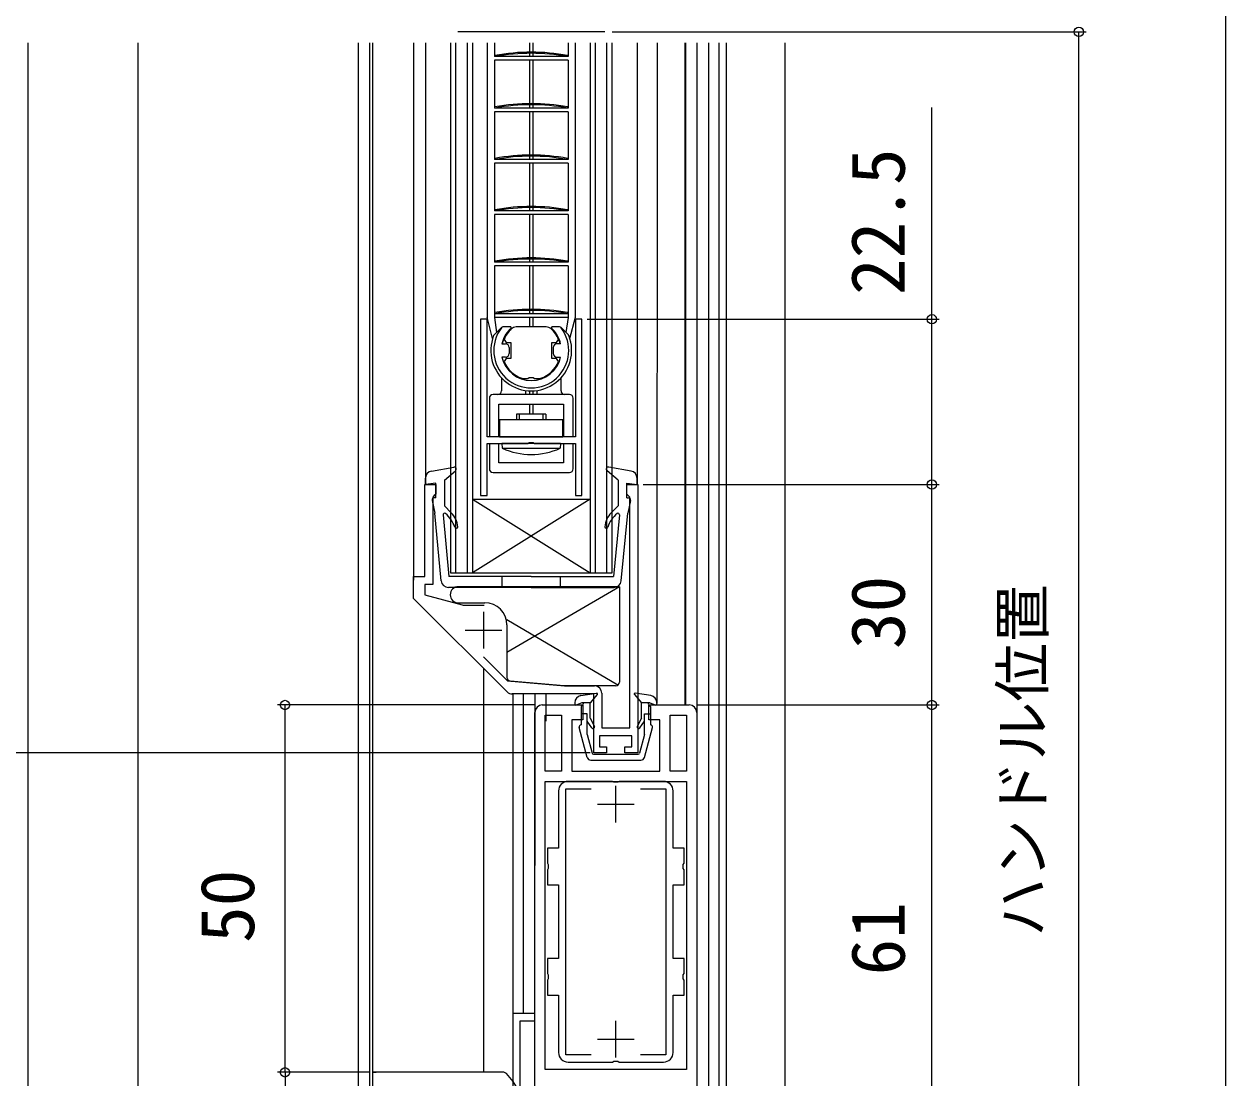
# Model space of a CAD drawing. Units: millimetres, scale not verified. Extents: x -525 to 525, y -783 to 779.
# Drawn here: x -388.5 to -225, y -551.8 to -408.3 of the extents above; entities that cross this region are included whole.
import ezdxf
from ezdxf.enums import TextEntityAlignment as Align

# ---------------------------------------------------------------- set-up
doc = ezdxf.new("R2010")
doc.units = ezdxf.units.MM
doc.header["$LTSCALE"] = 4
for name, color, linetype in [('0-2_YKK_11', 7, 'Continuous'), ('0-4_YKK_12', 2, 'Continuous'), ('0-5_YKK_13', 4, 'Continuous'), ('0-9_YSS_K', 3, 'Continuous')]:
    doc.layers.add(name, color=color, linetype=linetype)
doc.layers.add('0-7_YKK_D', color=6, linetype='Continuous', lineweight=18)
doc.styles.add('ＭＳ ゴシック', font='')
doc.styles.get('ＭＳ ゴシック').set_extended_font_data('MS Gothic')

msp = doc.modelspace()

# ---------------------------------------------------------------- linework, layer by layer
at = {"layer": '0-2_YKK_11'}
for p, q in [((-317.463, -449.58), (-321.542, -449.58)), ((-328.644, -487.438), (-325.896, -487.438)), ((-326.001, -488.338), (-326.001, -493.338)), ((-328.501, -490.838), (-323.501, -490.838)), ((-319, -560.036), (-319, -502.036)), ((-297, -502.036), (-297, -560.036)), ((-308, -517.036), (-308, -512.036)), ((-310.5, -514.536), (-305.5, -514.536)), ((-308, -549.036), (-308, -544.036)), ((-310.5, -546.536), (-305.5, -546.536))]:
    msp.add_line(p, q, dxfattribs=at)
for points in [[(-326.403, -448.539), (-326.403, -472.539), (-325.503, -472.539), (-325.503, -465.439), (-319.961, -465.439), (-319.778, -465.319), (-319.228, -465.319), (-319.044, -465.439), (-313.503, -465.439), (-313.503, -472.539), (-312.603, -472.539), (-312.603, -448.539), (-313.503, -448.539), (-313.503, -464.539), (-325.503, -464.539), (-325.503, -448.539)], [(-315.4, -502.436), (-315.4, -510.036), (-317.6, -510.036), (-317.6, -502.436)], [(-298.4, -502.436), (-298.4, -510.036), (-300.6, -510.036), (-300.6, -502.436)], [(-298.4, -511.436), (-298.4, -550.636), (-317.6, -550.636), (-317.6, -511.436)]]:
    msp.add_lwpolyline(points, close=True, dxfattribs=at)
for points in [[(-323.205, -451.267), (-322.927, -451.68), (-322.303, -451.68), (-322.303, -453.88), (-322.927, -453.88), (-323.205, -454.294)], [(-315.8, -454.294), (-316.078, -453.88), (-316.703, -453.88), (-316.703, -451.68), (-316.078, -451.68), (-315.8, -451.267)], [(-320.8, -456.564), (-320.703, -456.58), (-319.961, -456.58), (-319.778, -456.46), (-319.228, -456.46), (-319.044, -456.58), (-318.303, -456.58), (-318.205, -456.564)], [(-322.794, -499.245), (-335.501, -486.538), (-335.501, -483.538), (-334.001, -483.538), (-334.001, -471.038), (-332.501, -471.038), (-332.501, -472.338), (-332.701, -472.538), (-332.901, -472.738), (-332.901, -484.638), (-334.001, -484.638), (-334.001, -486.038), (-328.903, -487.404)], [(-309.901, -499.438), (-309.901, -504.138), (-306.101, -504.138), (-306.101, -472.738), (-306.301, -472.538), (-306.501, -472.338), (-306.501, -471.038), (-305.001, -471.038), (-305.001, -507.538), (-306.751, -507.538), (-306.751, -506.738), (-305.801, -506.738), (-305.801, -505.238), (-310.201, -505.238), (-310.201, -506.738), (-309.251, -506.738), (-309.251, -507.538), (-311.001, -507.538), (-311.001, -499.538), (-322.087, -499.538)], [(-325.985, -494.499), (-322.721, -497.763), (-315.001, -498.438), (-310.901, -498.438)], [(-318, -501.036), (-312.5, -501.036), (-312.5, -503.036), (-314, -503.036), (-314, -510.036), (-302, -510.036), (-302, -503.036), (-303.5, -503.036), (-303.5, -501.036), (-298, -501.036)], [(-301.5, -511.436), (-307.542, -511.436), (-307.725, -511.556), (-308.275, -511.556), (-308.458, -511.436), (-314.5, -511.436)], [(-315.8, -512.736), (-315.8, -520.536), (-317.3, -520.536), (-317.3, -522.577), (-317.18, -522.761), (-317.18, -523.311), (-317.3, -523.494), (-317.3, -525.536), (-315.8, -525.536), (-315.8, -535.536), (-317.3, -535.536), (-317.3, -537.577), (-317.18, -537.761), (-317.18, -538.311), (-317.3, -538.494), (-317.3, -540.536), (-315.8, -540.536), (-315.8, -548.336)], [(-311.336, -548.636), (-314.8, -548.636), (-314.8, -512.436), (-311.336, -512.436)], [(-304.664, -512.436), (-301.2, -512.436), (-301.2, -548.636), (-304.664, -548.636)], [(-300.2, -535.536), (-300.2, -525.536), (-298.7, -525.536), (-298.7, -523.494), (-298.82, -523.311), (-298.82, -522.761), (-298.7, -522.577), (-298.7, -520.536), (-300.2, -520.536), (-300.2, -512.736)], [(-300.2, -548.336), (-300.2, -540.536), (-298.7, -540.536), (-298.7, -538.494), (-298.82, -538.311), (-298.82, -537.761), (-298.7, -537.577), (-298.7, -535.536), (-300.2, -535.536)], [(-321, -561.036), (-321, -544.036), (-319, -544.036), (-319, -543.036), (-322, -543.036), (-322, -562.036)], [(-314.5, -549.636), (-308.458, -549.636), (-308.275, -549.516), (-307.725, -549.516), (-307.542, -549.636), (-301.5, -549.636)], [(-322.848, -551.205), (-323.223, -551.036), (-341.1, -551.036), (-341.1, -572.036), (-337, -572.036), (-337, -577.636), (-338.1, -578.406), (-338.1, -579.498), (-336.924, -581.536)]]:
    msp.add_lwpolyline(points, dxfattribs=at)
for centre, radius, start, end in [((-321.542, -450.58), 1, 90.00004, 132.83345), ((-317.463, -450.58), 1, 47.16655, 89.99996), ((-319.503, -452.78), 4, 132.83342, 157.76671), ((-319.503, -452.78), 4, 22.23329, 47.16658), ((-319.503, -452.78), 4, 202.23327, 251.07534), ((-319.503, -452.78), 4, 288.92464, 337.76672), ((-328.644, -486.438), 1, 255.00005, 270.00003), ((-310.901, -499.438), 1, 0.00001, 89.99999), ((-322.087, -498.538), 1, 225.00003, 270.00002), ((-318, -502.036), 1, 90.00001, 179.99999), ((-298, -502.036), 1, 0.00001, 89.99999), ((-314.5, -512.736), 1.3, 90.00001, 179.99999), ((-301.5, -512.736), 1.3, 0.00001, 89.99999), ((-314.5, -548.336), 1.3, 180.00001, 269.99999), ((-301.5, -548.336), 1.3, 270.00001, 359.99999), ((-334.099, -561.126), 15, 20.2666, 41.4049)]:
    msp.add_arc(centre, radius, start, end, dxfattribs=at)
at = {"layer": '0-4_YKK_12'}
for p, q in [((-309.503, -409.415), (-329.503, -409.415)), ((-388, -410.915), (-388, -591.036)), ((-373, -410.915), (-373, -593.536)), ((-343, -570.536), (-343, -410.915)), ((-341.5, -410.915), (-341.5, -570.536)), ((-341.1, -410.915), (-341.1, -551.036)), ((-335.5, -410.915), (-335.501, -484.038)), ((-333.903, -410.915), (-333.903, -471.038)), ((-333.902, -410.915), (-333.902, -471.04)), ((-330.503, -410.915), (-330.503, -483.039)), ((-329.803, -410.915), (-329.803, -483.039)), ((-328.203, -410.915), (-328.203, -483.039)), ((-327.503, -410.915), (-327.503, -483.039)), ((-311.503, -410.915), (-311.503, -483.039)), ((-310.803, -410.915), (-310.803, -483.039)), ((-309.203, -483.039), (-309.203, -410.915)), ((-308.503, -483.039), (-308.503, -410.915)), ((-305.102, -410.915), (-305.102, -471.038)), ((-302.394, -410.915), (-302.398, -500.74)), ((-298.602, -410.915), (-298.602, -501.04)), ((-298.5, -410.915), (-298.5, -501.036)), ((-297, -410.915), (-297, -502.036)), ((-295.4, -410.915), (-295.4, -557.036)), ((-294, -410.915), (-294, -557.336)), ((-293, -410.915), (-293, -570.536)), ((-311.503, -473.039), (-327.503, -483.039)), ((-327.503, -473.039), (-311.503, -473.039)), ((-327.503, -473.039), (-311.503, -483.039)), ((-330.503, -483.039), (-308.503, -483.039)), ((-326, -496.039), (-326, -551.036)), ((-322, -499.538), (-322, -543.336)), ((-320.602, -499.538), (-320.602, -543.036)), ((-319.001, -499.538), (-319.001, -522.886)), ((-317.5, -499.538), (-317.5, -503.26)), ((-341.1, -551.036), (-340.6, -551.036))]:
    msp.add_line(p, q, dxfattribs=at)
at = {"layer": '0-5_YKK_13'}
for p, q in [((-325.503, -410.915), (-325.503, -448.839)), ((-324.503, -410.915), (-324.503, -412.78)), ((-319.728, -410.915), (-319.728, -412.181)), ((-319.278, -410.915), (-319.278, -412.181)), ((-314.503, -410.915), (-314.503, -412.78)), ((-313.503, -448.259), (-313.503, -410.915)), ((-314.503, -412.78), (-324.503, -412.78)), ((-324.503, -413.28), (-324.503, -419.78)), ((-314.503, -413.28), (-324.503, -413.28)), ((-324.411, -412.78), (-324.439, -412.633)), ((-319.728, -412.333), (-319.728, -412.78)), ((-319.728, -413.28), (-319.728, -419.181)), ((-319.278, -412.333), (-319.278, -412.78)), ((-319.278, -413.28), (-319.278, -419.181)), ((-314.594, -412.78), (-314.566, -412.633)), ((-314.503, -413.28), (-314.503, -419.78)), ((-314.503, -419.78), (-324.503, -419.78)), ((-324.411, -419.78), (-324.439, -419.633)), ((-319.728, -419.333), (-319.728, -419.78)), ((-319.278, -419.333), (-319.278, -419.78)), ((-314.594, -419.78), (-314.566, -419.633)), ((-324.503, -420.28), (-324.503, -426.78)), ((-314.503, -420.28), (-324.503, -420.28)), ((-319.728, -420.28), (-319.728, -426.181)), ((-319.278, -420.28), (-319.278, -426.181)), ((-314.503, -420.28), (-314.503, -426.78)), ((-324.411, -426.78), (-324.439, -426.633)), ((-319.728, -426.333), (-319.728, -426.78)), ((-319.278, -426.333), (-319.278, -426.78)), ((-314.594, -426.78), (-314.566, -426.633)), ((-314.503, -426.78), (-324.503, -426.78)), ((-324.503, -427.28), (-324.503, -433.78)), ((-314.503, -427.28), (-324.503, -427.28)), ((-319.728, -427.28), (-319.728, -433.181)), ((-319.278, -427.28), (-319.278, -433.181)), ((-314.503, -427.28), (-314.503, -433.78)), ((-314.503, -433.78), (-324.503, -433.78)), ((-324.503, -434.28), (-324.503, -440.78)), ((-314.503, -434.28), (-324.503, -434.28)), ((-324.411, -433.78), (-324.439, -433.633)), ((-319.728, -433.333), (-319.728, -433.78)), ((-319.728, -434.28), (-319.728, -440.181)), ((-319.278, -433.333), (-319.278, -433.78)), ((-319.278, -434.28), (-319.278, -440.181)), ((-314.594, -433.78), (-314.566, -433.633)), ((-314.503, -434.28), (-314.503, -440.78)), ((-314.503, -440.78), (-324.503, -440.78)), ((-324.503, -441.28), (-324.503, -448.28)), ((-314.503, -441.28), (-324.503, -441.28)), ((-324.411, -440.78), (-324.439, -440.633)), ((-319.728, -440.333), (-319.728, -440.78)), ((-319.728, -441.28), (-319.728, -447.181)), ((-319.278, -440.333), (-319.278, -440.78)), ((-319.278, -441.28), (-319.278, -447.181)), ((-314.594, -440.78), (-314.566, -440.633)), ((-314.503, -441.28), (-314.503, -448.28)), ((-314.503, -447.78), (-324.503, -447.78)), ((-324.411, -447.78), (-324.439, -447.633)), ((-319.728, -447.333), (-319.728, -447.78)), ((-319.278, -447.333), (-319.278, -447.78)), ((-314.594, -447.78), (-314.566, -447.633)), ((-324.76, -451.164), (-325.503, -448.259)), ((-324.503, -448.28), (-324.209, -450.315)), ((-314.503, -448.28), (-324.503, -448.28)), ((-323.327, -449.58), (-323.349, -449.58)), ((-322.303, -449.58), (-323.327, -449.58)), ((-322.303, -449.58), (-322.303, -449.785)), ((-319.728, -448.28), (-319.728, -449.58)), ((-319.278, -448.28), (-319.278, -449.58)), ((-315.678, -449.58), (-316.703, -449.58)), ((-316.703, -449.785), (-316.703, -449.58)), ((-315.656, -449.58), (-315.678, -449.58)), ((-314.503, -448.28), (-314.796, -450.315)), ((-314.245, -451.164), (-313.503, -448.259)), ((-323.562, -449.668), (-324.551, -450.657)), ((-322.401, -449.88), (-322.303, -449.785)), ((-316.703, -449.785), (-316.604, -449.88)), ((-314.454, -450.657), (-315.444, -449.668)), ((-323.503, -451.88), (-323.003, -451.88)), ((-322.503, -452.38), (-322.503, -453.18)), ((-316.503, -452.38), (-316.503, -453.18)), ((-315.503, -451.88), (-316.003, -451.88)), ((-323.003, -453.68), (-323.503, -453.68)), ((-316.003, -453.68), (-315.503, -453.68)), ((-323.553, -456.501), (-323.553, -458.28)), ((-320.703, -456.701), (-320.703, -456.58)), ((-318.303, -456.701), (-318.303, -456.58)), ((-315.453, -458.28), (-315.453, -456.501)), ((-325.203, -459.28), (-325.203, -464.539)), ((-314.303, -458.78), (-324.703, -458.78)), ((-320.253, -458.78), (-320.253, -458.28)), ((-319.728, -458.276), (-319.728, -458.78)), ((-319.278, -458.276), (-319.278, -458.78)), ((-318.753, -458.28), (-318.753, -458.78)), ((-313.803, -464.539), (-313.803, -459.28)), ((-319.728, -460.08), (-319.728, -461.439)), ((-319.278, -460.08), (-319.278, -461.439)), ((-321.124, -462.239), (-321.124, -461.439)), ((-317.882, -462.239), (-317.882, -461.439)), ((-317.503, -461.439), (-317.503, -462.239)), ((-325.203, -465.439), (-325.203, -468.88)), ((-323.903, -468.08), (-323.903, -465.439)), ((-315.503, -465.439), (-323.503, -465.439)), ((-323.503, -465.439), (-323.446, -466.081)), ((-315.503, -465.439), (-315.559, -466.081)), ((-313.803, -468.88), (-313.803, -465.439)), ((-323.446, -466.081), (-315.559, -466.081)), ((-333.08, -469.192), (-330.056, -468.645)), ((-331.302, -470.441), (-329.808, -469.169)), ((-307.702, -470.44), (-309.197, -469.169)), ((-305.924, -469.192), (-308.949, -468.645)), ((-333.902, -471.041), (-333.902, -470.176)), ((-331.302, -470.441), (-331.302, -473.941)), ((-324.703, -469.38), (-314.303, -469.38)), ((-307.702, -470.44), (-307.702, -473.94)), ((-305.102, -471.04), (-305.102, -470.176)), ((-332.996, -473.203), (-332.627, -474.941)), ((-332.502, -472.841), (-332.702, -472.841)), ((-330.381, -474.862), (-331.302, -473.941)), ((-308.623, -474.862), (-307.702, -473.94)), ((-306.502, -472.84), (-306.302, -472.84)), ((-306.009, -473.202), (-306.377, -474.94)), ((-331.75, -484.136), (-332.627, -474.941)), ((-331.501, -475.16), (-330.702, -483.541)), ((-307.503, -475.159), (-308.302, -483.54)), ((-307.254, -484.135), (-306.377, -474.94)), ((-319.502, -483.54), (-330.702, -483.541)), ((-323.502, -483.54), (-323.502, -485.04)), ((-319.502, -483.54), (-308.302, -483.54)), ((-315.502, -485.04), (-315.502, -483.54)), ((-319.502, -485.04), (-330.755, -485.041)), ((-307.521, -484.932), (-329.421, -484.931)), ((-307.521, -484.932), (-322.821, -493.912)), ((-319.502, -485.04), (-308.249, -485.04)), ((-307.521, -484.932), (-307.521, -497.932)), ((-329.421, -487.131), (-325.821, -487.131)), ((-307.709, -498.322), (-322.821, -489.451)), ((-322.821, -490.131), (-322.821, -497.274)), ((-312.74, -499.75), (-310.611, -499.441)), ((-310.52, -499.605), (-311.496, -500.74)), ((-305.474, -499.605), (-304.498, -500.74)), ((-303.254, -499.75), (-305.384, -499.441)), ((-313.596, -500.739), (-313.596, -500.839)), ((-312.6, -500.749), (-313.325, -501.026)), ((-312.696, -501.24), (-312.697, -503.74)), ((-312.443, -500.998), (-312.696, -501.24)), ((-311.496, -500.74), (-312.546, -500.74)), ((-311.497, -502.84), (-311.496, -500.74)), ((-303.448, -500.74), (-304.498, -500.74)), ((-304.498, -502.84), (-304.498, -500.74)), ((-303.551, -500.999), (-303.298, -501.24)), ((-303.395, -500.75), (-302.669, -501.027)), ((-303.298, -501.24), (-303.298, -503.74)), ((-302.398, -500.74), (-302.398, -500.84)), ((-311.897, -502.24), (-312.697, -502.24)), ((-311.897, -505.04), (-311.897, -502.24)), ((-311.262, -504.154), (-311.897, -503.24)), ((-311.497, -502.84), (-310.92, -503.947)), ((-304.498, -502.84), (-305.075, -503.948)), ((-304.733, -504.154), (-304.098, -503.24)), ((-304.098, -502.24), (-303.298, -502.24)), ((-304.098, -505.04), (-304.098, -502.24)), ((-311.897, -508.17), (-312.987, -504.117)), ((-311.897, -505.04), (-311.236, -507.591)), ((-304.098, -505.04), (-304.759, -507.59)), ((-304.098, -508.17), (-303.008, -504.118)), ((-311.043, -507.74), (-304.952, -507.74)), ((-311.414, -508.54), (-304.581, -508.54))]:
    msp.add_line(p, q, dxfattribs=at)
for points in [[(-323.903, -464.539), (-323.903, -460.08), (-315.103, -460.08), (-315.103, -464.539)], [(-317.503, -461.439), (-321.503, -461.439), (-321.503, -462.239)], [(-315.103, -465.439), (-315.103, -468.08), (-323.903, -468.08)], [(-332.502, -472.841), (-332.502, -470.841), (-333.902, -471.041)], [(-306.502, -472.84), (-306.502, -470.84), (-305.102, -471.04)], [(-308.021, -498.432), (-315.021, -498.432), (-322.366, -497.772)]]:
    msp.add_lwpolyline(points, dxfattribs=at)
msp.add_lwpolyline([(-323.803, -464.539), (-315.203, -464.539), (-315.203, -462.239), (-323.803, -462.239)], close=True, dxfattribs=at)
for centre, radius, start, end in [((-319.503, -439.33), 27.15, 79.52469, 100.47531), ((-319.503, -439.33), 27, 79.52469, 100.47531), ((-319.503, -446.33), 27.15, 79.52469, 100.47531), ((-319.503, -446.33), 27, 79.52469, 100.47531), ((-319.503, -453.33), 27.15, 79.52469, 100.47531), ((-319.503, -453.33), 27, 79.52469, 100.47531), ((-319.503, -460.33), 27.15, 79.52469, 100.47531), ((-319.503, -460.33), 27, 79.52469, 100.47531), ((-319.503, -467.33), 27.15, 79.52469, 100.47531), ((-319.503, -467.33), 27, 79.52469, 100.47531), ((-319.503, -474.33), 27.15, 79.52469, 100.47531), ((-319.503, -474.33), 27, 79.52469, 100.47531), ((-323.327, -449.88), 0.3, 90, 142.8311), ((-323.349, -449.88), 0.3, 90, 135), ((-315.678, -449.88), 0.3, 37.1689, 90), ((-315.656, -449.88), 0.3, 45, 90), ((-319.503, -452.78), 5.5, 158.44319, 21.55681), ((-324.339, -450.87), 0.3, 135, 158.44319), ((-319.503, -452.78), 5.1, 142.8311, 37.1689), ((-319.503, -452.78), 4.1, 134.98296, 167.31962), ((-319.503, -452.78), 4.05, 147.64176, 167.16041), ((-322.501, -450.88), 0.5, 120.09327, 147.64176), ((-319.503, -452.78), 4.1, 12.68038, 45.01704), ((-316.504, -450.88), 0.5, 32.35824, 59.90673), ((-319.503, -452.78), 4.05, 12.83959, 32.35824), ((-314.666, -450.87), 0.3, 21.55681, 45), ((-323.003, -452.38), 0.5, 0, 90), ((-316.003, -452.38), 0.5, 90, 180), ((-319.503, -452.78), 4.1, 192.68038, 347.31962), ((-323.003, -453.18), 0.5, 270, 0), ((-316.003, -453.18), 0.5, 180, 270), ((-324.703, -459.28), 0.5, 90, 180), ((-324.053, -458.28), 0.5, 270, 0), ((-314.953, -458.28), 0.5, 180, 270), ((-314.303, -459.28), 0.5, 0, 90), ((-319.503, -457.439), 9.5, 245.47227, 294.52773), ((-332.902, -470.176), 1, 100.2457, 180.00103), ((-330.002, -468.941), 0.3, 310.39377, 100.2457), ((-324.703, -468.88), 0.5, 180, 270), ((-314.303, -468.88), 0.5, 270, 0), ((-309.002, -468.94), 0.3, 79.75636, 229.60828), ((-306.102, -470.176), 1, 0.00103, 79.75636), ((-332.702, -473.141), 0.3, 90, 191.97375), ((-306.302, -473.14), 0.3, 348.02831, 90), ((-331.302, -475.141), 0.2, 50.84115, 184.09011), ((-333.702, -478.087), 4, 18.08651, 50.84115), ((-332.502, -476.983), 3, 4.09707, 45.00103), ((-306.502, -476.983), 3, 135.00103, 175.90498), ((-305.302, -478.087), 4, 129.1609, 161.91554), ((-307.702, -475.14), 0.2, 355.91195, 129.1609), ((-329.709, -476.783), 0.2, 198.08651, 4.09707), ((-309.295, -476.783), 0.2, 175.90498, 341.91554), ((-330.755, -484.041), 1, 185.44749, 270.00103), ((-329.421, -486.031), 1.1, 89.99691, 269.99691), ((-308.249, -484.04), 1, 270.00103, 354.55457), ((-325.821, -490.131), 3, 359.99691, 89.99691), ((-322.321, -497.274), 0.5, 179.99691, 264.86872), ((-308.021, -497.932), 0.5, 269.99691, 359.99691), ((-312.596, -500.74), 1, 98.25765, 179.99177), ((-310.596, -499.54), 0.1, 319.29932, 98.25765), ((-305.398, -499.54), 0.1, 81.73617, 220.69451), ((-303.398, -500.74), 1, 0.00206, 81.73617), ((-313.396, -500.839), 0.2, 179.99177, 290.89638), ((-312.546, -500.89), 0.15, 313.59459, 110.89638), ((-303.448, -500.89), 0.15, 69.09745, 226.39924), ((-302.598, -500.84), 0.2, 249.09745, 0.00206), ((-312.697, -504.04), 0.3, 89.99177, 195.048), ((-311.097, -504.04), 0.2, 214.78509, 27.50447), ((-304.897, -504.04), 0.2, 152.48936, 325.20874), ((-303.298, -504.04), 0.3, 344.94583, 90.00206), ((-311.414, -508.04), 0.5, 195.048, 269.99126), ((-311.043, -507.54), 0.2, 194.51803, 270), ((-304.952, -507.54), 0.2, 270, 345.47254), ((-304.581, -508.04), 0.5, 270.00257, 344.94583)]:
    msp.add_arc(centre, radius, start, end, dxfattribs=at)
at = {"layer": '0-7_YKK_D'}
for p, q in [((-225.001, -580.536), (-225.001, -202.54)), ((-308.503, -409.415), (-244.001, -409.415)), ((-245.001, -591.036), (-245.001, -409.415)), ((-311.903, -448.539), (-264.001, -448.539)), ((-304.301, -471.038), (-264.001, -471.038)), ((-304.301, -471.038), (-264.001, -471.038)), ((-265.001, -501.036), (-265.001, -471.038)), ((-319, -501.036), (-354, -501.036)), ((-353, -551.036), (-353, -501.036)), ((-297, -501.036), (-264.001, -501.036)), ((-297, -501.036), (-264.001, -501.036)), ((-265.001, -562.036), (-265.001, -501.036)), ((-311.501, -507.538), (-479, -507.538)), ((-341.6, -551.036), (-354, -551.036)), ((-341.6, -551.036), (-354, -551.036)), ((-353, -551.036), (-353, -570.036))]:
    msp.add_line(p, q, dxfattribs=at)
msp.add_lwpolyline([(-265.001, -471.038), (-265.001, -448.539), (-265.001, -419.693)], dxfattribs=at)
for centre in [(-245.001, -409.415), (-265.001, -448.539), (-265.001, -471.038), (-265.001, -471.038), (-353, -501.036), (-265.001, -501.036), (-265.001, -501.036), (-353, -551.036), (-353, -551.036)]:
    msp.add_circle(centre, 0.637, dxfattribs=at)
at = {"layer": '0-9_YSS_K'}
msp.add_line((-285.001, -410.915), (-285.001, -611.036), dxfattribs=at)

# ---------------------------------------------------------------- texts
at = {"layer": '0-7_YKK_D', "style": 'ＭＳ ゴシック'}
for s, height, p in [('22.5', 7.331, (-266.501, -445.227)), ('30', 7.331, (-266.501, -493.423)), ('ハンドル位置', 5.865, (-248.001, -532.589)), ('50', 7.331, (-355, -533.422)), ('61', 7.331, (-266.501, -537.842))]:
    msp.add_text(s, height=height, rotation=90, dxfattribs=at).set_placement(p, align=Align.BOTTOM_LEFT)

doc.saveas('drawing.dxf')
